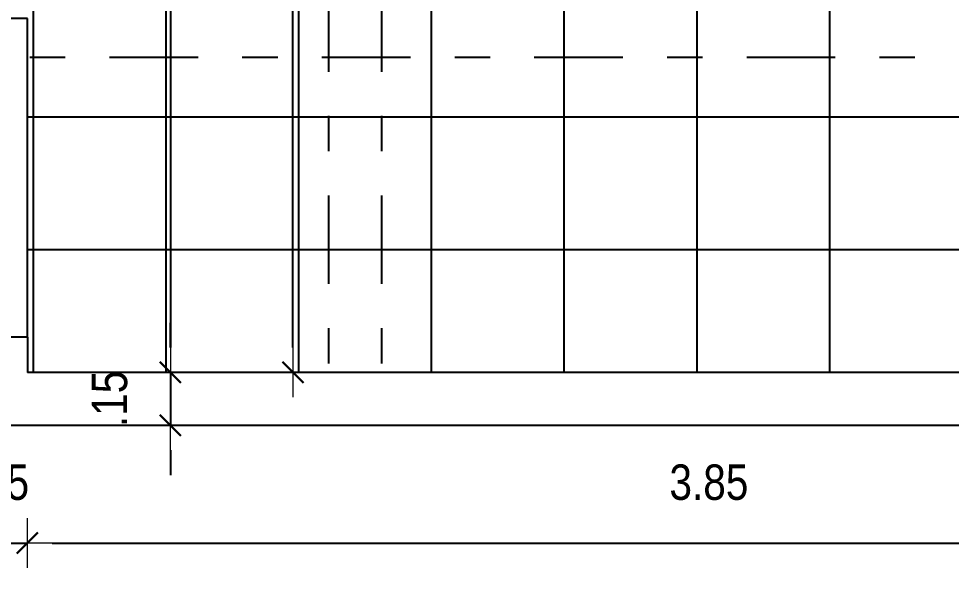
# Model space of a CAD drawing. Extents: x -263 to -176, y -135 to 681.
# Drawn here: x -217.166 to -214.531, y 639.579 to 641.152 of the extents above; entities that cross this region are included whole.
import ezdxf

# ---------------------------------------------------------------- set-up
doc = ezdxf.new("R2010")
doc.units = 0
doc.header["$MEASUREMENT"] = 0
doc.header["$PDSIZE"] = -5
doc.linetypes.add('DASHDOT2', pattern=[0.5, 0.25, -0.125, 0, -0.125])
doc.layers.get('0').update_dxf_attribs({"linetype": 'CONTINUOUS'})
doc.layers.get('Defpoints').update_dxf_attribs({"linetype": 'CONTINUOUS'})
doc.layers.add('E-Pen-C', color=4, linetype='CONTINUOUS', lineweight=15)
doc.layers.add('E-Pen-G', color=3, linetype='CONTINUOUS', lineweight=30)
doc.styles.add('F2', font='swissc.ttf')
doc.dimstyles.new('DIMENSION-1', dxfattribs={"dimtxt": 0.11, "dimasz": 0.07, "dimexe": 1, "dimexo": 0, "dimgap": 0.12, "dimtad": 1, "dimzin": 7, "dimdsep": 46, "dimtxsty": 'F2', "dimblk1": 'TRACO', "dimblk2": 'TRACO', "dimsah": 1, "dimcen": 1, "dimse1": 1, "dimse2": 1, "dimclrd": 256, "dimclre": 256, "dimclrt": 6, "dimadec": 0, "dimazin": 0, "dimtfac": 1, "dimtix": 1, "dimtmove": 2, "dimatfit": 3, "dimldrblk": 'TRACO', "dimfxl": 1, "dimtolj": 1, "dimtzin": 0, "dimarcsym": 0})

# ---------------------------------------------------------------- blocks, each defined once
blk = doc.blocks.new('TRACO')
at = {"layer": 'E-Pen-C'}
for p, q in [((0, 1), (0, -1)), ((-1, 0), (1, 0))]:
    blk.add_line(p, q, dxfattribs=at)
at = {"layer": 'E-Pen-G'}
blk.add_line((-0.424, -0.424), (0.424, 0.424), dxfattribs=at)
blk = doc.blocks.new('*D298')
at = {"color": 4, "lineweight": -2}
for p, q in [((-217.3613, 639.6702), (-217.4313, 639.6702)), ((-217.2913, 639.6702), (-217.1413, 639.6702)), ((-217.0713, 639.6702), (-217.0013, 639.6702))]:
    blk.add_line(p, q, dxfattribs=at)
at = {"layer": 'Defpoints', "color": 0, "linetype": 'Continuous'}
for p in [(-217.2913, 640.1524), (-217.1413, 640.1524), (-217.1413, 639.6702)]:
    blk.add_point(p, dxfattribs=at)
at = {"color": 4, "linetype": 'Continuous', "lineweight": -2, "xscale": 0.07, "yscale": 0.07, "zscale": 0.07}
blk.add_blockref('TRACO', (-217.2913, 639.6702), dxfattribs=at)
at = {"color": 4, "linetype": 'Continuous', "lineweight": -2, "xscale": 0.07, "yscale": 0.07, "zscale": 0.07, "rotation": 180}
blk.add_blockref('TRACO', (-217.1413, 639.6702), dxfattribs=at)
at = {"color": 4, "linetype": 'Continuous', "insert": (-217.2163, 639.8415), "char_height": 0.1, "attachment_point": 5, "style": 'F2'}
blk.add_mtext('\\A1;.15', dxfattribs=at)
blk = doc.blocks.new('*D299')
at = {"color": 4, "lineweight": -2}
blk.add_line((-217.0713, 639.6702), (-213.3613, 639.6702), dxfattribs=at)
at = {"layer": 'Defpoints', "color": 0, "linetype": 'Continuous'}
for p in [(-213.2913, 642.4524), (-217.1413, 640.1524), (-213.2913, 639.6702)]:
    blk.add_point(p, dxfattribs=at)
at = {"color": 4, "linetype": 'Continuous', "lineweight": -2, "xscale": 0.07, "yscale": 0.07, "zscale": 0.07, "rotation": 180}
blk.add_blockref('TRACO', (-217.1413, 639.6702), dxfattribs=at)
at = {"color": 4, "linetype": 'Continuous', "lineweight": -2, "xscale": 0.07, "yscale": 0.07, "zscale": 0.07}
blk.add_blockref('TRACO', (-213.2913, 639.6702), dxfattribs=at)
at = {"color": 4, "linetype": 'Continuous', "insert": (-215.2163, 639.8415), "char_height": 0.1, "attachment_point": 5, "style": 'F2'}
blk.add_mtext('\\A1;3.85', dxfattribs=at)
blk = doc.blocks.new('*D348')
at = {"color": 4, "lineweight": -2}
blk.add_line((-216.7377, 642.9824), (-216.7377, 640.2224), dxfattribs=at)
at = {"layer": 'Defpoints', "color": 0, "linetype": 'Continuous'}
for p in [(-216.8913, 643.0524), (-217.1413, 640.1524), (-216.7377, 640.1524)]:
    blk.add_point(p, dxfattribs=at)
at = {"color": 4, "linetype": 'Continuous', "lineweight": -2, "xscale": 0.07, "yscale": 0.07, "zscale": 0.07}
for p, rotation in [((-216.7377, 643.0524), 90), ((-216.7377, 640.1524), 270)]:
    blk.add_blockref('TRACO', p, dxfattribs=dict(at, rotation=rotation))
at = {"color": 4, "linetype": 'Continuous', "insert": (-216.9091, 641.6024), "char_height": 0.1, "attachment_point": 5, "rotation": 90, "style": 'F2'}
blk.add_mtext('\\A1;2.90', dxfattribs=at)
blk = doc.blocks.new('*D349')
at = {"color": 4, "lineweight": -2}
for p, q in [((-216.7377, 640.2224), (-216.7377, 640.2924)), ((-216.7377, 640.1524), (-216.7377, 640.0024)), ((-216.7377, 639.9324), (-216.7377, 639.8624))]:
    blk.add_line(p, q, dxfattribs=at)
at = {"layer": 'Defpoints', "color": 0, "linetype": 'Continuous'}
for p in [(-217.1413, 640.1524), (-217.1413, 640.0024), (-216.7377, 640.0024)]:
    blk.add_point(p, dxfattribs=at)
at = {"color": 4, "linetype": 'Continuous', "lineweight": -2, "xscale": 0.07, "yscale": 0.07, "zscale": 0.07}
for p, rotation in [((-216.7377, 640.1524), 270), ((-216.7377, 640.0024), 90)]:
    blk.add_blockref('TRACO', p, dxfattribs=dict(at, rotation=rotation))
at = {"color": 4, "linetype": 'Continuous', "insert": (-216.9091, 640.0774), "char_height": 0.1, "attachment_point": 5, "rotation": 90, "style": 'F2'}
blk.add_mtext('\\A1;.15', dxfattribs=at)
blk = doc.blocks.new('*D350')
at = {"color": 4, "lineweight": -2}
blk.add_line((-216.3913, 640.2224), (-216.3913, 643.7824), dxfattribs=at)
at = {"layer": 'Defpoints', "color": 0, "linetype": 'Continuous'}
for p in [(-217.1413, 643.8524), (-216.3913, 643.8524), (-217.1413, 640.1524)]:
    blk.add_point(p, dxfattribs=at)
at = {"color": 4, "linetype": 'Continuous', "lineweight": -2, "xscale": 0.07, "yscale": 0.07, "zscale": 0.07}
for p, rotation in [((-216.3913, 643.8524), 90), ((-216.3913, 640.1524), 270)]:
    blk.add_blockref('TRACO', p, dxfattribs=dict(at, rotation=rotation))
at = {"color": 4, "linetype": 'Continuous', "insert": (-216.5625, 642.0024), "char_height": 0.1, "attachment_point": 5, "rotation": 90, "style": 'F2'}
blk.add_mtext('\\A1;3.70', dxfattribs=at)
blk = doc.blocks.new('*D352')
at = {"color": 4, "lineweight": -2}
blk.add_line((-246.0713, 639.3496), (-213.2113, 639.3496), dxfattribs=at)
at = {"layer": 'Defpoints', "color": 0, "linetype": 'Continuous'}
for p in [(-246.1413, 640.0024), (-213.1413, 640.0024), (-213.1413, 639.3496)]:
    blk.add_point(p, dxfattribs=at)
at = {"color": 4, "linetype": 'Continuous', "lineweight": -2, "xscale": 0.07, "yscale": 0.07, "zscale": 0.07, "rotation": 180}
blk.add_blockref('TRACO', (-246.1413, 639.3496), dxfattribs=at)
at = {"color": 4, "linetype": 'Continuous', "lineweight": -2, "xscale": 0.07, "yscale": 0.07, "zscale": 0.07}
blk.add_blockref('TRACO', (-213.1413, 639.3496), dxfattribs=at)
at = {"color": 4, "linetype": 'Continuous', "insert": (-229.6413, 639.5208), "char_height": 0.1, "attachment_point": 5, "style": 'F2'}
blk.add_mtext('\\A1;33.00', dxfattribs=at)

msp = doc.modelspace()

# ---------------------------------------------------------------- hatches: boundary and pattern name
h = msp.add_hatch()
h.set_pattern_fill('ANSI37,_O', color=8, scale=3, angle=45)
h.set_pattern_definition([(90, (0, 0), (-0.375, 6e-17), []), (180, (0, 0), (-6e-17, -0.375), [])])
h.paths.add_polyline_path([(-216.2913, 643.0524), (-217.1413, 643.0524), (-217.1413, 642.6524), (-217.1413, 641.6524), (-217.1413, 641.1524), (-217.1413, 641.0425), (-216.2913, 641.0425)])
h.paths.add_polyline_path([(-216.2913, 641.0425), (-216.1413, 641.0425), (-216.1413, 643.0524), (-216.2913, 643.0524)])
h.paths.add_polyline_path([(-214.1413, 642.9024), (-214.1413, 643.0524), (-216.1413, 643.0524), (-216.1413, 642.9024)])
h.paths.add_polyline_path([(-216.1413, 642.9024), (-216.1413, 641.0425), (-213.9695, 641.0425, -0.166361), (-213.2713, 641.302, -0.414111), (-214.3913, 642.4224), (-214.3913, 642.4524), (-213.2913, 642.4524), (-213.2913, 642.8024), (-213.6827, 642.8024, -1), (-213.7499, 642.8024), (-214.1413, 642.8024), (-214.1413, 642.9024)])
h.paths.add_polyline_path([(-213.2713, 641.302, -0.00652), (-213.2413, 641.3024, -0.006695), (-213.2713, 641.302, 0.166361), (-213.9695, 641.0425), (-213.5325, 641.0425, -0.345772), (-213.4922, 641.0845), (-213.2521, 641.0848, -0.344553), (-213.2118, 641.0425), (-213.1413, 641.0425), (-213.1413, 642.4524), (-213.2413, 642.4524), (-213.2413, 642.4224), (-214.3913, 642.4224, 0.414111)])
h.paths.add_polyline_path([(-213.9695, 641.0425, 0.218082), (-214.3913, 640.1824), (-213.2413, 640.1824), (-213.2413, 640.1524), (-213.1413, 640.1524), (-213.1413, 641.0425), (-213.2121, 641.0425), (-213.2121, 640.9691, -0.331371), (-213.2521, 640.9291), (-213.4922, 640.9288, -0.330378), (-213.5322, 640.9691), (-213.5322, 641.0425)])
h.paths.add_polyline_path([(-216.1413, 641.0425), (-216.1413, 640.1524), (-214.3913, 640.1524), (-214.3913, 640.1824, -0.218082), (-213.9695, 641.0425)])
h.paths.add_polyline_path([(-216.1413, 641.0425), (-216.2913, 641.0425), (-216.2913, 640.1524), (-216.1413, 640.1524)])
h.paths.add_polyline_path([(-216.2913, 641.0425), (-217.1413, 641.0425), (-217.1413, 640.2524), (-217.1413, 640.1524), (-216.2913, 640.1524)])

# ---------------------------------------------------------------- linework, layer by layer
at = {"color": 8, "linetype": 'DASHDOT2'}
for p, q in [((-216.2913, 643.0524), (-216.2913, 640.1524)), ((-216.1413, 643.0524), (-216.1413, 640.1524))]:
    msp.add_line(p, q, dxfattribs=at)
at = {"color": 5, "linetype": 'Continuous'}
for p, q in [((-217.1413, 641.1524), (-217.2913, 641.1524)), ((-217.1413, 640.2524), (-217.2913, 640.2524)), ((-217.1413, 640.2524), (-217.1413, 640.1524)), ((-213.1413, 640.1524), (-217.1413, 640.1524)), ((-213.1413, 640.0024), (-246.1413, 640.0024))]:
    msp.add_line(p, q, dxfattribs=at)
at = {"color": 8, "linetype": 'Continuous'}
msp.add_line((-217.1413, 640.2524), (-217.1413, 641.1524), dxfattribs=at)
at = {"color": 2, "linetype": 'DASHDOT2'}
msp.add_line((-210.0595, 641.0425), (-247.4084, 641.0425), dxfattribs=at)

# ---------------------------------------------------------------- dimensions: what is measured, and where the dimension line sits
at = {"color": 8, "linetype": 'Continuous'}
for base, p1, p2, picture, middle in [((-216.3913, 643.8524), (-217.1413, 640.1524), (-217.1413, 643.8524), '*D350', (-216.5625, 642.0024)), ((-216.7377, 640.1524), (-216.8913, 643.0524), (-217.1413, 640.1524), '*D348', (-216.9091, 641.6024)), ((-216.7377, 640.0024), (-217.1413, 640.1524), (-217.1413, 640.0024), '*D349', (-216.9091, 640.0774))]:
    dim = msp.add_linear_dim(base=base, p1=p1, p2=p2, angle=90, dimstyle='DIMENSION-1', override={"dimtxt": 0.1, "dimclrd": 4, "dimclrt": 4, "dimadec": 8, "dimfxl": 0.5, "dimfxlon": 1}, dxfattribs=at)
    dim.commit()
    dim.dimension.update_dxf_attribs({"geometry": picture, "text_midpoint": middle})
for base, p1, p2, picture, middle in [((-213.2913, 639.6702), (-217.1413, 640.1524), (-213.2913, 642.4524), '*D299', (-215.2163, 639.8415)), ((-217.1413, 639.6702), (-217.2913, 640.1524), (-217.1413, 640.1524), '*D298', (-217.2163, 639.8415)), ((-213.1413, 639.3496), (-246.1413, 640.0024), (-213.1413, 640.0024), '*D352', (-229.6413, 639.5208))]:
    dim = msp.add_linear_dim(base=base, p1=p1, p2=p2, dimstyle='DIMENSION-1', override={"dimtxt": 0.1, "dimclrd": 4, "dimclrt": 4, "dimadec": 8, "dimfxl": 0.5, "dimfxlon": 1}, dxfattribs=at)
    dim.commit()
    dim.dimension.update_dxf_attribs({"geometry": picture, "text_midpoint": middle})

doc.saveas('drawing.dxf')
